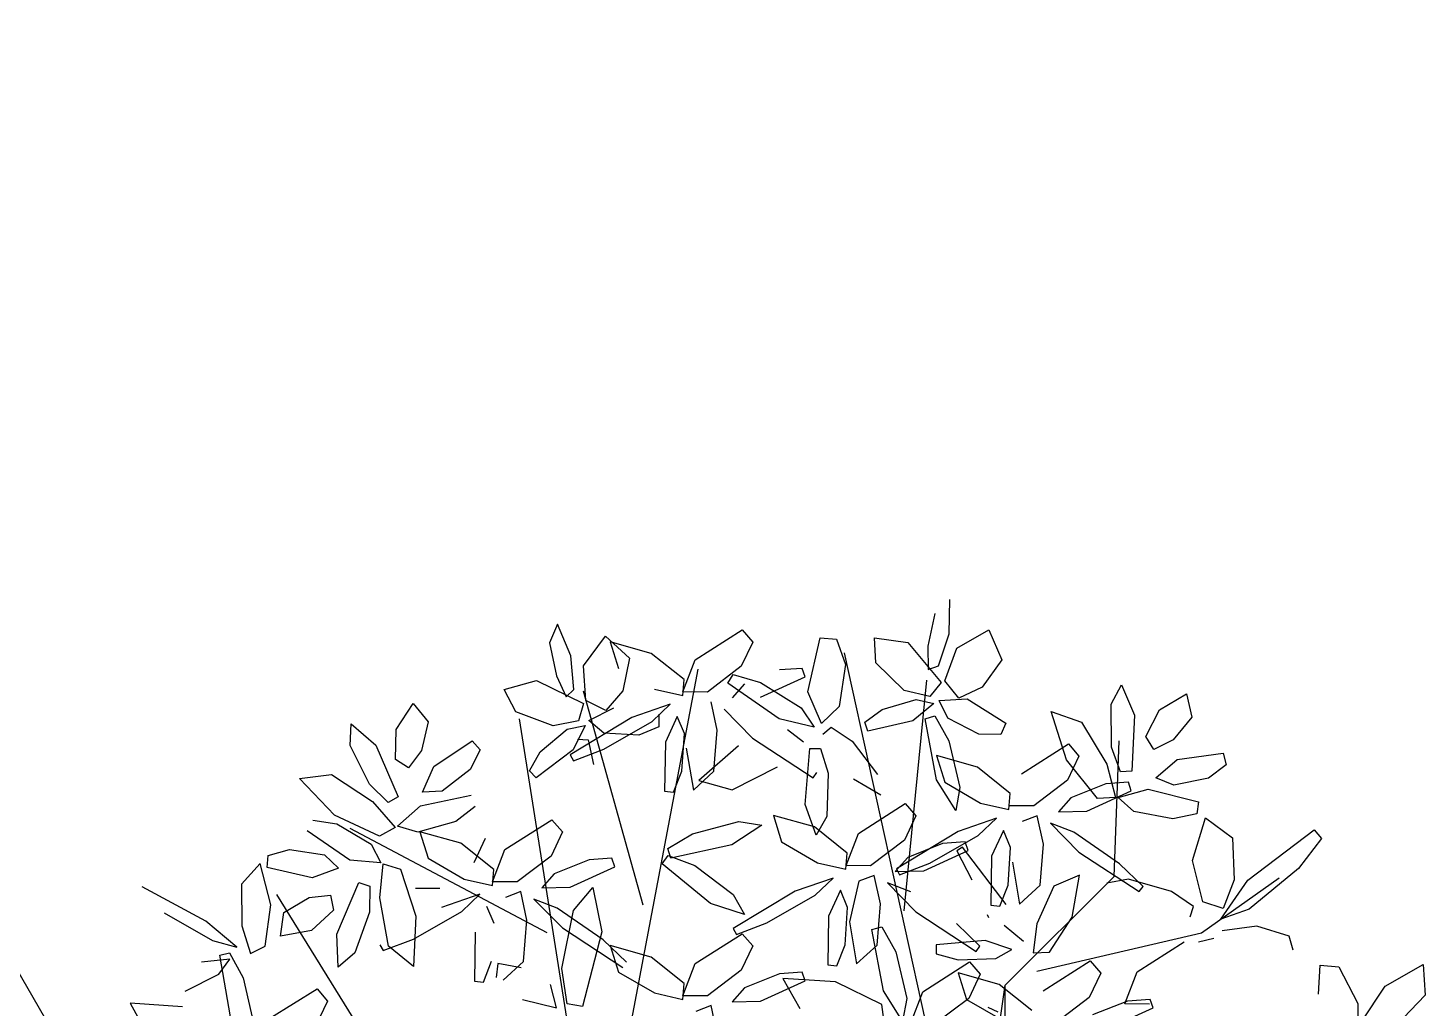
# Model space of a CAD drawing. Extents: x 8365 to 8547, y -347 to -272.
# Drawn here: x 8491.439 to 8492.862, y -323.08 to -322.081 of the extents above; entities that cross this region are included whole.
import ezdxf

# ---------------------------------------------------------------- set-up
doc = ezdxf.new("R2010")
doc.units = 0
doc.layers.get('0').update_dxf_attribs({"linetype": 'CONTINUOUS'})
doc.layers.add('1', color=7, linetype='CONTINUOUS')

msp = doc.modelspace()

# ---------------------------------------------------------------- linework, layer by layer
at = {"color": 62}
for p, q in [((8492.3773, -322.6983), (8492.3781, -322.6635)), ((8492.3628, -322.6776), (8492.3556, -322.711)), ((8492.1665, -322.6942), (8492.1773, -322.7067)), ((8492.3663, -322.7309), (8492.3773, -322.6983)), ((8492.385, -322.713), (8492.4178, -322.6944)), ((8492.4178, -322.6944), (8492.431, -322.7248)), ((8492.1773, -322.7067), (8492.1656, -322.7314)), ((8492.2334, -322.7575), (8492.2461, -322.7023)), ((8492.2461, -322.7023), (8492.2625, -322.7036)), ((8492.2625, -322.7036), (8492.2716, -322.7295)), ((8492.3028, -322.7277), (8492.3013, -322.7024)), ((8492.3013, -322.7024), (8492.3353, -322.7071)), ((8492.3353, -322.7071), (8492.3693, -322.748)), ((8492.3556, -322.711), (8492.356, -322.7346)), ((8492.3728, -322.7463), (8492.385, -322.713)), ((8492.431, -322.7248), (8492.411, -322.7526)), ((8492.1572, -322.7396), (8492.1852, -322.7478)), ((8492.2276, -322.7335), (8492.2046, -322.7351)), ((8492.2306, -322.7421), (8492.2276, -322.7335)), ((8492.2716, -322.7295), (8492.2653, -322.7723)), ((8492.3316, -322.7562), (8492.3028, -322.7277)), ((8492.356, -322.7346), (8492.3663, -322.7309)), ((8492.2042, -322.7848), (8492.152, -322.7486)), ((8492.1852, -322.7478), (8492.2266, -322.7737)), ((8492.1853, -322.763), (8492.2306, -322.7421)), ((8492.3693, -322.748), (8492.3575, -322.762)), ((8492.3873, -322.7638), (8492.3728, -322.7463)), ((8492.411, -322.7526), (8492.3873, -322.7638)), ((8492.5422, -322.77), (8492.5528, -322.7503)), ((8492.5528, -322.7503), (8492.5661, -322.7811)), ((8492.2474, -322.7897), (8492.2334, -322.7575)), ((8492.309, -322.7753), (8492.3437, -322.7651)), ((8492.3575, -322.762), (8492.3316, -322.7562)), ((8492.3617, -322.7692), (8492.3404, -322.7869)), ((8492.3437, -322.7651), (8492.3617, -322.7692)), ((8492.3673, -322.7661), (8492.3957, -322.7647)), ((8492.3761, -322.7841), (8492.3673, -322.7661)), ((8492.3957, -322.7647), (8492.4351, -322.7892)), ((8492.5916, -322.7758), (8492.6189, -322.7595)), ((8492.6189, -322.7595), (8492.6243, -322.7832)), ((8492.1483, -322.7752), (8492.1772, -322.8045)), ((8492.2266, -322.7737), (8492.2397, -322.7934)), ((8492.2653, -322.7723), (8492.2474, -322.7897)), ((8492.2913, -322.7884), (8492.309, -322.7753)), ((8492.3528, -322.7848), (8492.3628, -322.782)), ((8492.3628, -322.782), (8492.377, -322.8075)), ((8492.4076, -322.8005), (8492.3761, -322.7841)), ((8492.4969, -322.8266), (8492.4813, -322.7776)), ((8492.4813, -322.7776), (8492.5122, -322.7882)), ((8492.5426, -322.8139), (8492.5422, -322.77)), ((8492.5661, -322.7811), (8492.5634, -322.8383)), ((8492.5776, -322.803), (8492.5916, -322.7758)), ((8492.6243, -322.7832), (8492.6053, -322.8063)), ((8492.2397, -322.7934), (8492.2042, -322.7848)), ((8492.2289, -322.8086), (8492.2128, -322.7961)), ((8492.2488, -322.8005), (8492.2572, -322.7935)), ((8492.2572, -322.7935), (8492.2787, -322.8076)), ((8492.2945, -322.7976), (8492.2913, -322.7884)), ((8492.3404, -322.7869), (8492.2945, -322.7976)), ((8492.3646, -322.8472), (8492.3528, -322.7848)), ((8492.4351, -322.7892), (8492.4298, -322.801)), ((8492.5122, -322.7882), (8492.5378, -322.8312)), ((8492.1772, -322.8045), (8492.2387, -322.8449)), ((8492.2787, -322.8076), (8492.3045, -322.8415)), ((8492.377, -322.8075), (8492.3883, -322.855)), ((8492.4298, -322.801), (8492.4076, -322.8005)), ((8492.451, -322.8408), (8492.4987, -322.8103)), ((8492.4987, -322.8103), (8492.5095, -322.8228)), ((8492.5859, -322.8163), (8492.5776, -322.803)), ((8492.6053, -322.8063), (8492.5859, -322.8163)), ((8492.2306, -322.8722), (8492.2354, -322.8151)), ((8492.2354, -322.8151), (8492.2464, -322.815)), ((8492.2464, -322.815), (8492.2541, -322.8404)), ((8492.4062, -322.8343), (8492.3644, -322.8224)), ((8492.3644, -322.8224), (8492.3728, -322.8496)), ((8492.5095, -322.8228), (8492.4979, -322.8475)), ((8492.5518, -322.8389), (8492.5426, -322.8139)), ((8492.5877, -322.8449), (8492.6095, -322.8264)), ((8492.6095, -322.8264), (8492.6563, -322.82)), ((8492.6563, -322.82), (8492.6595, -322.8318)), ((8492.1563, -322.8574), (8492.2026, -322.8339)), ((8492.2387, -322.8449), (8492.2426, -322.8395)), ((8492.2541, -322.8404), (8492.2528, -322.8843)), ((8492.5634, -322.8383), (8492.5518, -322.8389)), ((8492.6595, -322.8318), (8492.6415, -322.8452)), ((8492.3079, -322.8627), (8492.2799, -322.8463)), ((8492.384, -322.8782), (8492.3646, -322.8472)), ((8492.3728, -322.8496), (8492.4093, -322.8707)), ((8492.3883, -322.855), (8492.384, -322.8782)), ((8492.2401, -322.8951), (8492.1983, -322.8833)), ((8492.1983, -322.8833), (8492.2067, -322.9104)), ((8492.242, -322.9035), (8492.2306, -322.8722)), ((8492.2849, -322.9016), (8492.3326, -322.8711)), ((8492.3434, -322.8836), (8492.3318, -322.9084)), ((8492.3326, -322.8711), (8492.3434, -322.8836)), ((8492.1864, -322.8931), (8492.1559, -322.9133)), ((8492.163, -322.8894), (8492.1864, -322.8931)), ((8492.2734, -322.9218), (8492.2401, -322.8951)), ((8492.2528, -322.8843), (8492.242, -322.9035)), ((8492.4254, -322.8862), (8492.3865, -322.8998)), ((8492.407, -322.9039), (8492.4254, -322.8862)), ((8492.2067, -322.9104), (8492.2432, -322.9315)), ((8492.2723, -322.9344), (8492.2849, -322.9016)), ((8492.3318, -322.9084), (8492.2973, -322.9346)), ((8492.3865, -322.8998), (8492.3236, -322.9378)), ((8492.3707, -322.912), (8492.3351, -322.9262)), ((8492.3578, -322.932), (8492.407, -322.9039)), ((8492.3937, -322.9104), (8492.3707, -322.912)), ((8492.3967, -322.9191), (8492.3937, -322.9104)), ((8492.2721, -322.9382), (8492.2734, -322.9218)), ((8492.3351, -322.9262), (8492.3225, -322.9404)), ((8492.3514, -322.9399), (8492.3967, -322.9191)), ((8492.3909, -322.9157), (8492.3853, -322.9195)), ((8492.3853, -322.9195), (8492.4003, -322.9491)), ((8492.4205, -322.925), (8492.4198, -322.9748)), ((8492.2432, -322.9315), (8492.2721, -322.9382)), ((8492.2973, -322.9346), (8492.2723, -322.9344)), ((8492.3225, -322.9404), (8492.3514, -322.9399)), ((8492.3236, -322.9378), (8492.3268, -322.9437)), ((8492.3268, -322.9437), (8492.3578, -322.932)), ((8492.2593, -322.9471), (8492.2204, -322.9606)), ((8492.2409, -322.9647), (8492.2593, -322.9471)), ((8492.2855, -322.9503), (8492.2757, -322.9918)), ((8492.3009, -322.9444), (8492.2855, -322.9503)), ((8492.3073, -322.9734), (8492.3009, -322.9444)), ((8492.3382, -322.9611), (8492.3144, -322.9521)), ((8492.3144, -322.9521), (8492.3433, -322.9814)), ((8492.2204, -322.9606), (8492.1575, -322.9987)), ((8492.1917, -322.9928), (8492.2409, -322.9647)), ((8492.2665, -322.9594), (8492.2544, -322.9858)), ((8492.2738, -322.977), (8492.2665, -322.9594)), ((8492.2713, -323.0152), (8492.2738, -322.977)), ((8492.3039, -323.0154), (8492.3073, -322.9734)), ((8492.3433, -322.9814), (8492.4048, -323.0219)), ((8492.4198, -322.9748), (8492.429, -322.9758)), ((8492.1607, -323.0046), (8492.1917, -322.9928)), ((8492.2544, -322.9858), (8492.2537, -323.0356)), ((8492.2757, -322.9918), (8492.283, -323.0347)), ((8492.2987, -322.9995), (8492.3087, -322.9967)), ((8492.3087, -322.9967), (8492.3229, -323.0222)), ((8492.4087, -323.0164), (8492.3848, -322.9935)), ((8492.1665, -323.0038), (8492.1773, -323.0163)), ((8492.3106, -323.0619), (8492.2987, -322.9995)), ((8492.4139, -323.0107), (8492.3642, -323.0152)), ((8492.1773, -323.0163), (8492.1656, -323.0411)), ((8492.2628, -323.0366), (8492.2713, -323.0152)), ((8492.283, -323.0347), (8492.3039, -323.0154)), ((8492.3229, -323.0222), (8492.3342, -323.0697)), ((8492.3642, -323.0152), (8492.3642, -323.0244)), ((8492.3642, -323.0244), (8492.3864, -323.0306)), ((8492.4048, -323.0219), (8492.4087, -323.0164)), ((8492.2537, -323.0356), (8492.2628, -323.0366)), ((8492.3505, -323.0629), (8492.3982, -323.0324)), ((8492.3864, -323.0306), (8492.4247, -323.029)), ((8492.3982, -323.0324), (8492.409, -323.0449)), ((8492.2046, -323.0447), (8492.169, -323.0589)), ((8492.1853, -323.0726), (8492.2306, -323.0518)), ((8492.2276, -323.0431), (8492.2046, -323.0447)), ((8492.2616, -323.0527), (8492.2081, -323.0496)), ((8492.2081, -323.0496), (8492.2254, -323.0802)), ((8492.2306, -323.0518), (8492.2276, -323.0431)), ((8492.3087, -323.076), (8492.2616, -323.0527)), ((8492.4284, -323.0555), (8492.3865, -323.0436)), ((8492.3865, -323.0436), (8492.395, -323.0708)), ((8492.409, -323.0449), (8492.3973, -323.0697)), ((8492.3299, -323.0929), (8492.3106, -323.0619)), ((8492.3379, -323.0957), (8492.3505, -323.0629)), ((8492.1564, -323.0731), (8492.1853, -323.0726)), ((8492.3114, -323.0962), (8492.3087, -323.076)), ((8492.3342, -323.0697), (8492.3299, -323.0929)), ((8492.3973, -323.0697), (8492.3629, -323.0958))]:
    msp.add_line(p, q, dxfattribs=at)
at = {"color": 60}
for p, q in [((8491.9786, -322.6885), (8491.9704, -322.7076)), ((8491.9921, -322.7206), (8491.9786, -322.6885)), ((8492.1188, -322.7247), (8492.1665, -322.6942)), ((8491.9704, -322.7076), (8491.9774, -322.741)), ((8492.005, -322.7309), (8492.0274, -322.7006)), ((8492.0274, -322.7006), (8492.0518, -322.723)), ((8492.074, -322.7182), (8492.0322, -322.7063)), ((8492.0322, -322.7063), (8492.0406, -322.7335)), ((8491.9952, -322.7549), (8491.9921, -322.7206)), ((8492.0518, -322.723), (8492.0449, -322.7565)), ((8492.1073, -322.7449), (8492.074, -322.7182)), ((8492.1062, -322.7574), (8492.1188, -322.7247)), ((8491.9774, -322.741), (8491.9874, -322.7624)), ((8492.0074, -322.7663), (8492.005, -322.7309)), ((8492.1656, -322.7314), (8492.1312, -322.7576)), ((8492.152, -322.7486), (8492.1572, -322.7396)), ((8491.9243, -322.7552), (8491.9572, -322.7458)), ((8491.936, -322.7778), (8491.9243, -322.7552)), ((8491.9572, -322.7458), (8492.0049, -322.7692)), ((8491.9874, -322.7624), (8491.9952, -322.7549)), ((8492.0771, -322.7546), (8492.106, -322.7613)), ((8492.106, -322.7613), (8492.1073, -322.7449)), ((8492.169, -322.7492), (8492.1564, -322.7634)), ((8491.8142, -322.7958), (8491.8315, -322.7692)), ((8491.8315, -322.7692), (8491.8468, -322.7881)), ((8492.0049, -322.7692), (8491.9998, -322.7868)), ((8492.0278, -322.7764), (8492.0074, -322.7663)), ((8492.0449, -322.7565), (8492.0278, -322.7764)), ((8492.1312, -322.7576), (8492.1062, -322.7574)), ((8492.1412, -322.7964), (8492.1348, -322.7675)), ((8491.9739, -322.7921), (8491.936, -322.7778)), ((8492.0543, -322.7837), (8491.9914, -322.8217)), ((8492.0104, -322.7866), (8492.0358, -322.7738)), ((8492.0932, -322.7701), (8492.0543, -322.7837)), ((8492.0748, -322.7878), (8492.0932, -322.7701)), ((8492.0818, -322.7802), (8492.0818, -322.793)), ((8492.1003, -322.7825), (8492.0883, -322.8088)), ((8492.1077, -322.8), (8492.1003, -322.7825)), ((8491.7673, -322.8122), (8491.7682, -322.7899)), ((8491.7682, -322.7899), (8491.7936, -322.8118)), ((8491.8135, -322.8264), (8491.8142, -322.7958)), ((8491.8468, -322.7881), (8491.8399, -322.8172)), ((8491.9609, -322.8187), (8491.9884, -322.7953)), ((8491.9998, -322.7868), (8491.9739, -322.7921)), ((8491.9884, -322.7953), (8492.0066, -322.7917)), ((8492.0066, -322.7917), (8491.9944, -322.8165)), ((8492.0258, -322.7995), (8492.0104, -322.7866)), ((8492.0256, -322.8159), (8492.0748, -322.7878)), ((8492.0818, -322.793), (8492.0612, -322.8016)), ((8492.1378, -322.8384), (8492.1412, -322.7964)), ((8491.7869, -322.8516), (8491.7673, -322.8122)), ((8491.7936, -322.8118), (8491.8162, -322.8644)), ((8491.8525, -322.8334), (8491.8917, -322.8072)), ((8491.8917, -322.8072), (8491.8998, -322.8164)), ((8491.9987, -322.8055), (8492.0096, -322.8064)), ((8492.0096, -322.8064), (8492.015, -322.8315)), ((8492.0612, -322.8016), (8492.0258, -322.7995)), ((8492.0883, -322.8088), (8492.0876, -322.8587)), ((8492.1052, -322.8382), (8492.1077, -322.8)), ((8492.1628, -322.8125), (8492.1225, -322.8478)), ((8491.8268, -322.8348), (8491.8135, -322.8264)), ((8491.8399, -322.8172), (8491.8268, -322.8348)), ((8491.8998, -322.8164), (8491.8894, -322.8364)), ((8491.9501, -322.8379), (8491.9609, -322.8187)), ((8491.9944, -322.8165), (8491.9568, -322.845)), ((8491.9914, -322.8217), (8491.9946, -322.8276)), ((8491.9946, -322.8276), (8492.0256, -322.8159)), ((8492.1096, -322.8149), (8492.1169, -322.8577)), ((8491.841, -322.8597), (8491.8525, -322.8334)), ((8491.8894, -322.8364), (8491.8609, -322.8586)), ((8491.9568, -322.845), (8491.9501, -322.8379)), ((8492.0967, -322.8596), (8492.1052, -322.8382)), ((8492.1169, -322.8577), (8492.1378, -322.8384)), ((8491.7159, -322.8458), (8491.7482, -322.8418)), ((8491.7513, -322.8831), (8491.7159, -322.8458)), ((8491.7482, -322.8418), (8491.7901, -322.8693)), ((8491.8061, -322.8701), (8491.7869, -322.8516)), ((8492.1225, -322.8478), (8492.1563, -322.8574)), ((8491.7901, -322.8693), (8491.8131, -322.8956)), ((8491.8162, -322.8644), (8491.8061, -322.8701)), ((8491.8391, -322.8736), (8491.8907, -322.8627)), ((8491.8609, -322.8586), (8491.841, -322.8597)), ((8492.0876, -322.8587), (8492.0967, -322.8596)), ((8491.7971, -322.9046), (8491.7513, -322.8831)), ((8491.8156, -322.8944), (8491.8391, -322.8736)), ((8491.8946, -322.8743), (8491.875, -322.8896)), ((8491.7294, -322.8881), (8491.7539, -322.8918)), ((8491.7539, -322.8918), (8491.7886, -322.9126)), ((8491.8131, -322.8956), (8491.7971, -322.9046)), ((8491.8361, -322.9004), (8491.8156, -322.8944)), ((8491.875, -322.8896), (8491.8361, -322.9004)), ((8491.925, -322.9182), (8491.9727, -322.8877)), ((8491.9727, -322.8877), (8491.9835, -322.9002)), ((8492.1158, -322.902), (8492.163, -322.8894)), ((8491.7671, -322.9288), (8491.7237, -322.8989)), ((8491.8802, -322.9117), (8491.8384, -322.8999)), ((8491.8384, -322.8999), (8491.8468, -322.927)), ((8491.9135, -322.9384), (8491.8802, -322.9117)), ((8491.9049, -322.9069), (8491.8933, -322.9317)), ((8491.9835, -322.9002), (8491.9719, -322.925)), ((8492.0908, -322.917), (8492.1158, -322.902)), ((8491.6827, -322.9364), (8491.6838, -322.9242)), ((8491.6838, -322.9242), (8491.7054, -322.918)), ((8491.7054, -322.918), (8491.7412, -322.9234)), ((8491.7412, -322.9234), (8491.7556, -322.937)), ((8491.7886, -322.9126), (8491.7984, -322.9316)), ((8491.9124, -322.951), (8491.925, -322.9182)), ((8491.9719, -322.925), (8491.9374, -322.9511)), ((8492.0851, -322.9327), (8492.0911, -322.9242)), ((8492.0938, -322.9269), (8492.0908, -322.917)), ((8492.0911, -322.9242), (8492.1183, -322.9345)), ((8492.1559, -322.9133), (8492.0938, -322.9269)), ((8491.6756, -322.9324), (8491.6565, -322.9535)), ((8491.6867, -322.9745), (8491.6756, -322.9324)), ((8491.7287, -322.9468), (8491.6827, -322.9364)), ((8491.7556, -322.937), (8491.7287, -322.9468)), ((8491.7984, -322.9316), (8491.7671, -322.9288)), ((8491.7977, -322.9674), (8491.801, -322.9326)), ((8491.801, -322.9326), (8491.8185, -322.938)), ((8491.8185, -322.938), (8491.8343, -322.986)), ((8491.8468, -322.927), (8491.8833, -322.9481)), ((8491.9122, -322.9548), (8491.9135, -322.9384)), ((8492.0108, -322.9286), (8491.9752, -322.9428)), ((8491.9915, -322.9565), (8492.0368, -322.9357)), ((8492.0338, -322.927), (8492.0108, -322.9286)), ((8492.0368, -322.9357), (8492.0338, -322.927)), ((8492.1343, -322.973), (8492.0851, -322.9327)), ((8492.1183, -322.9345), (8492.1574, -322.9638)), ((8491.6565, -322.9535), (8491.657, -322.9957)), ((8491.7536, -323.0044), (8491.7762, -322.9518)), ((8491.7762, -322.9518), (8491.7872, -322.9553)), ((8491.8833, -322.9481), (8491.9122, -322.9548)), ((8491.9374, -322.9511), (8491.9124, -322.951)), ((8491.9752, -322.9428), (8491.9626, -322.957)), ((8491.6204, -322.9909), (8491.5555, -322.9562)), ((8491.6997, -322.9821), (8491.7256, -322.9671)), ((8491.7256, -322.9671), (8491.7474, -322.9645)), ((8491.7474, -322.9645), (8491.7505, -322.9799)), ((8491.7872, -322.9553), (8491.787, -322.9819)), ((8491.8065, -323.0167), (8491.7977, -322.9674)), ((8491.8588, -322.9579), (8491.8338, -322.9577)), ((8491.8994, -322.9636), (8491.8605, -322.9772)), ((8491.881, -322.9813), (8491.8994, -322.9636)), ((8491.941, -322.961), (8491.9256, -322.9669)), ((8491.9474, -322.9899), (8491.941, -322.961)), ((8491.9783, -322.9777), (8491.9545, -322.9687)), ((8491.9545, -322.9687), (8491.9834, -322.998)), ((8491.9626, -322.957), (8491.9915, -322.9565)), ((8491.9947, -322.9803), (8492.0143, -322.9568)), ((8492.0143, -322.9568), (8492.0235, -323.0019)), ((8492.1574, -322.9638), (8492.169, -322.9844)), ((8491.578, -322.9826), (8491.6273, -323.0106)), ((8491.6807, -323.0167), (8491.6867, -322.9745)), ((8491.6965, -323.0062), (8491.6997, -322.9821)), ((8491.7505, -322.9799), (8491.7278, -323.0005)), ((8491.787, -322.9819), (8491.772, -323.0232)), ((8491.8318, -323.0094), (8491.881, -322.9813)), ((8491.9139, -322.9935), (8491.9066, -322.976)), ((8492.0249, -323.0101), (8491.9783, -322.9777)), ((8491.9829, -323.0393), (8491.9947, -322.9803)), ((8492.169, -322.9844), (8492.1343, -322.973)), ((8491.6519, -323.0175), (8491.6204, -322.9909)), ((8491.657, -322.9957), (8491.6659, -323.0239)), ((8491.8343, -322.986), (8491.8317, -323.0374)), ((8491.944, -323.032), (8491.9474, -322.9899)), ((8492.416, -322.9842), (8492.4175, -322.9872)), ((8491.6273, -323.0106), (8491.6519, -323.0175)), ((8491.7278, -323.0005), (8491.6965, -323.0062)), ((8491.7552, -323.0379), (8491.7536, -323.0044)), ((8491.8008, -323.0211), (8491.8318, -323.0094)), ((8491.8945, -323.0024), (8491.8938, -323.0522)), ((8491.9834, -322.998), (8492.0449, -323.0384)), ((8492.0235, -323.0019), (8492.0039, -323.0779)), ((8492.0488, -323.033), (8492.0249, -323.0101)), ((8492.1188, -323.0343), (8492.1665, -323.0038)), ((8492.1575, -322.9987), (8492.1607, -323.0046)), ((8491.6346, -323.0258), (8491.6446, -323.0232)), ((8491.6456, -323.0884), (8491.6346, -323.0258)), ((8491.6446, -323.0232), (8491.6585, -323.0488)), ((8491.6659, -323.0239), (8491.6807, -323.0167)), ((8491.772, -323.0232), (8491.7552, -323.0379)), ((8491.7976, -323.0152), (8491.8008, -323.0211)), ((8491.8317, -323.0374), (8491.8065, -323.0167)), ((8492.074, -323.0278), (8492.0322, -323.016)), ((8492.0322, -323.016), (8492.0406, -323.0431)), ((8491.6448, -323.0299), (8491.6161, -323.033)), ((8491.6335, -323.0452), (8491.6448, -323.0299)), ((8491.903, -323.0532), (8491.9114, -323.0318)), ((8491.9178, -323.0341), (8491.9161, -323.0486)), ((8491.9416, -323.0387), (8491.9178, -323.0341)), ((8491.9231, -323.0513), (8491.944, -323.032)), ((8491.9882, -323.0754), (8491.9829, -323.0393)), ((8492.1073, -323.0545), (8492.074, -323.0278)), ((8492.1062, -323.0671), (8492.1188, -323.0343)), ((8491.5994, -323.0625), (8491.6335, -323.0452)), ((8491.6585, -323.0488), (8491.6691, -323.0965)), ((8491.8938, -323.0522), (8491.903, -323.0532)), ((8492.0406, -323.0431), (8492.0771, -323.0642)), ((8492.1656, -323.0411), (8492.1312, -323.0673)), ((8491.6855, -323.0899), (8491.7336, -323.0601)), ((8491.7336, -323.0601), (8491.7442, -323.0727)), ((8491.9774, -323.0793), (8491.9713, -323.0557)), ((8492.0771, -323.0642), (8492.106, -323.0709)), ((8492.106, -323.0709), (8492.1073, -323.0545)), ((8492.1312, -323.0673), (8492.1062, -323.0671)), ((8492.169, -323.0589), (8492.1564, -323.0731)), ((8491.5967, -323.0785), (8491.5433, -323.0746)), ((8491.5433, -323.0746), (8491.5602, -323.1054)), ((8491.7442, -323.0727), (8491.7322, -323.0973)), ((8491.9429, -323.0707), (8491.9774, -323.0793)), ((8492.0039, -323.0779), (8491.9882, -323.0754)), ((8492.1348, -323.0771), (8492.1194, -323.083)), ((8492.1412, -323.1061), (8492.1348, -323.0771)), ((8492.4272, -323.0838), (8492.4172, -323.0789))]:
    msp.add_line(p, q, dxfattribs=at)
at = {"color": 44}
for p, q in [((8492.378, -323.2042), (8492.2708, -322.7177)), ((8492.0424, -323.1539), (8492.1216, -322.7344)), ((8492.3314, -322.9805), (8492.3547, -322.7456)), ((8492.0657, -322.9749), (8492.0051, -322.7568)), ((8491.9911, -323.1092), (8491.9399, -322.7848)), ((8492.5452, -322.9455), (8492.5504, -322.8072)), ((8491.9678, -323.0029), (8491.7674, -322.8966)), ((8492.4343, -323.0564), (8492.5452, -322.9455)), ((8491.7861, -323.1148), (8491.6928, -322.9638)), ((8492.4665, -323.0421), (8492.6343, -323.0029)), ((8492.4199, -323.1595), (8492.4343, -323.0564)), ((8492.4343, -323.1673), (8492.4343, -323.0564))]:
    msp.add_line(p, q, dxfattribs=at)
at = {"color": 64}
for p, q in [((8492.5285, -322.8661), (8492.4969, -322.8266)), ((8492.4395, -322.861), (8492.4062, -322.8343)), ((8492.5378, -322.8312), (8492.5468, -322.865)), ((8492.4979, -322.8475), (8492.4634, -322.8737)), ((8492.5368, -322.8512), (8492.5012, -322.8654)), ((8492.5598, -322.8496), (8492.5368, -322.8512)), ((8492.5628, -322.8583), (8492.5598, -322.8496)), ((8492.6061, -322.8526), (8492.5877, -322.8449)), ((8492.6415, -322.8452), (8492.6061, -322.8526)), ((8492.4382, -322.8774), (8492.4395, -322.861)), ((8492.5012, -322.8654), (8492.4886, -322.8795)), ((8492.5175, -322.8791), (8492.5628, -322.8583)), ((8492.5468, -322.865), (8492.5285, -322.8661)), ((8492.5496, -322.865), (8492.5799, -322.8567)), ((8492.5654, -322.8794), (8492.5496, -322.865)), ((8492.5799, -322.8567), (8492.6311, -322.8695)), ((8492.6311, -322.8695), (8492.6295, -322.8816)), ((8492.4093, -322.8707), (8492.4382, -322.8774)), ((8492.4634, -322.8737), (8492.4384, -322.8736)), ((8492.467, -322.8836), (8492.4516, -322.8895)), ((8492.4734, -322.9125), (8492.467, -322.8836)), ((8492.4886, -322.8795), (8492.5175, -322.8791)), ((8492.6052, -322.8867), (8492.5654, -322.8794)), ((8492.6295, -322.8816), (8492.6052, -322.8867)), ((8492.5043, -322.9003), (8492.4805, -322.8913)), ((8492.4805, -322.8913), (8492.5094, -322.9206)), ((8492.6253, -322.9291), (8492.6385, -322.8858)), ((8492.6385, -322.8858), (8492.6659, -322.9061)), ((8492.6815, -322.9493), (8492.7489, -322.898)), ((8492.7489, -322.898), (8492.7565, -322.9067)), ((8492.4326, -322.8986), (8492.4205, -322.925)), ((8492.4399, -322.9161), (8492.4326, -322.8986)), ((8492.5509, -322.9327), (8492.5043, -322.9003)), ((8492.6659, -322.9061), (8492.6674, -322.9488)), ((8492.7565, -322.9067), (8492.7332, -322.9375)), ((8492.4353, -322.9742), (8492.3909, -322.9157)), ((8492.4374, -322.9544), (8492.4399, -322.9161)), ((8492.47, -322.9545), (8492.4734, -322.9125)), ((8492.5094, -322.9206), (8492.5709, -322.961)), ((8492.4418, -322.931), (8492.4491, -322.9738)), ((8492.5748, -322.9556), (8492.5509, -322.9327)), ((8492.6357, -322.9715), (8492.6253, -322.9291)), ((8492.7332, -322.9375), (8492.6829, -322.9789)), ((8492.429, -322.9758), (8492.4374, -322.9544)), ((8492.4491, -322.9738), (8492.47, -322.9545)), ((8492.5099, -322.9441), (8492.4838, -322.9553)), ((8492.5025, -322.9869), (8492.5099, -322.9441)), ((8492.5601, -322.9484), (8492.538, -322.9525)), ((8492.6037, -322.9609), (8492.5601, -322.9484)), ((8492.6343, -323.0029), (8492.7135, -322.947)), ((8492.6539, -322.9889), (8492.6815, -322.9493)), ((8492.6674, -322.9488), (8492.6565, -322.978)), ((8492.4838, -322.9553), (8492.4666, -322.9938)), ((8492.5709, -322.961), (8492.5748, -322.9556)), ((8492.6263, -322.9762), (8492.6037, -322.9609)), ((8492.6228, -322.9867), (8492.6263, -322.9762)), ((8492.6565, -322.978), (8492.6357, -322.9715)), ((8492.6829, -322.9789), (8492.6539, -322.9889)), ((8492.4334, -322.995), (8492.4529, -323.0115)), ((8492.4666, -322.9938), (8492.463, -323.0232)), ((8492.4795, -323.0228), (8492.5025, -322.9869)), ((8492.6906, -322.996), (8492.6554, -323.0009)), ((8492.7236, -323.0064), (8492.6906, -322.996)), ((8492.4413, -323.0199), (8492.4139, -323.0107)), ((8492.6313, -323.0121), (8492.6468, -323.0085)), ((8492.7275, -323.0206), (8492.7236, -323.0064)), ((8492.4247, -323.029), (8492.4413, -323.0199)), ((8492.463, -323.0232), (8492.4795, -323.0228)), ((8492.5689, -323.0426), (8492.6166, -323.0121)), ((8492.4732, -323.062), (8492.5209, -323.0315)), ((8492.5209, -323.0315), (8492.5317, -323.0439)), ((8492.7534, -323.0656), (8492.7551, -323.0359)), ((8492.7551, -323.0359), (8492.7741, -323.0375)), ((8492.7741, -323.0375), (8492.7935, -323.075)), ((8492.8213, -323.0573), (8492.86, -323.0352)), ((8492.86, -323.0352), (8492.862, -323.0664)), ((8492.5317, -323.0439), (8492.52, -323.0687)), ((8492.5563, -323.0754), (8492.5689, -323.0426)), ((8492.4616, -323.0822), (8492.4284, -323.0555)), ((8492.52, -323.0687), (8492.4855, -323.0949)), ((8492.7973, -323.0935), (8492.8213, -323.0573)), ((8492.862, -323.0664), (8492.8324, -323.0973)), ((8492.395, -323.0708), (8492.4315, -323.0919)), ((8492.5589, -323.0724), (8492.5234, -323.0865)), ((8492.5397, -323.1002), (8492.585, -323.0794)), ((8492.5813, -323.0756), (8492.5563, -323.0754)), ((8492.5819, -323.0708), (8492.5589, -323.0724)), ((8492.585, -323.0794), (8492.5819, -323.0708))]:
    msp.add_line(p, q, dxfattribs=at)
at = {"color": 66}
msp.add_line((8492.7935, -323.075), (8492.7935, -323.1184), dxfattribs=at)
at = {"layer": '1', "color": 1, "linetype": 'CONTINUOUS'}
msp.add_line((8490.4977, -321.4291), (8491.6088, -323.3537), dxfattribs=at)

doc.saveas('drawing.dxf')
